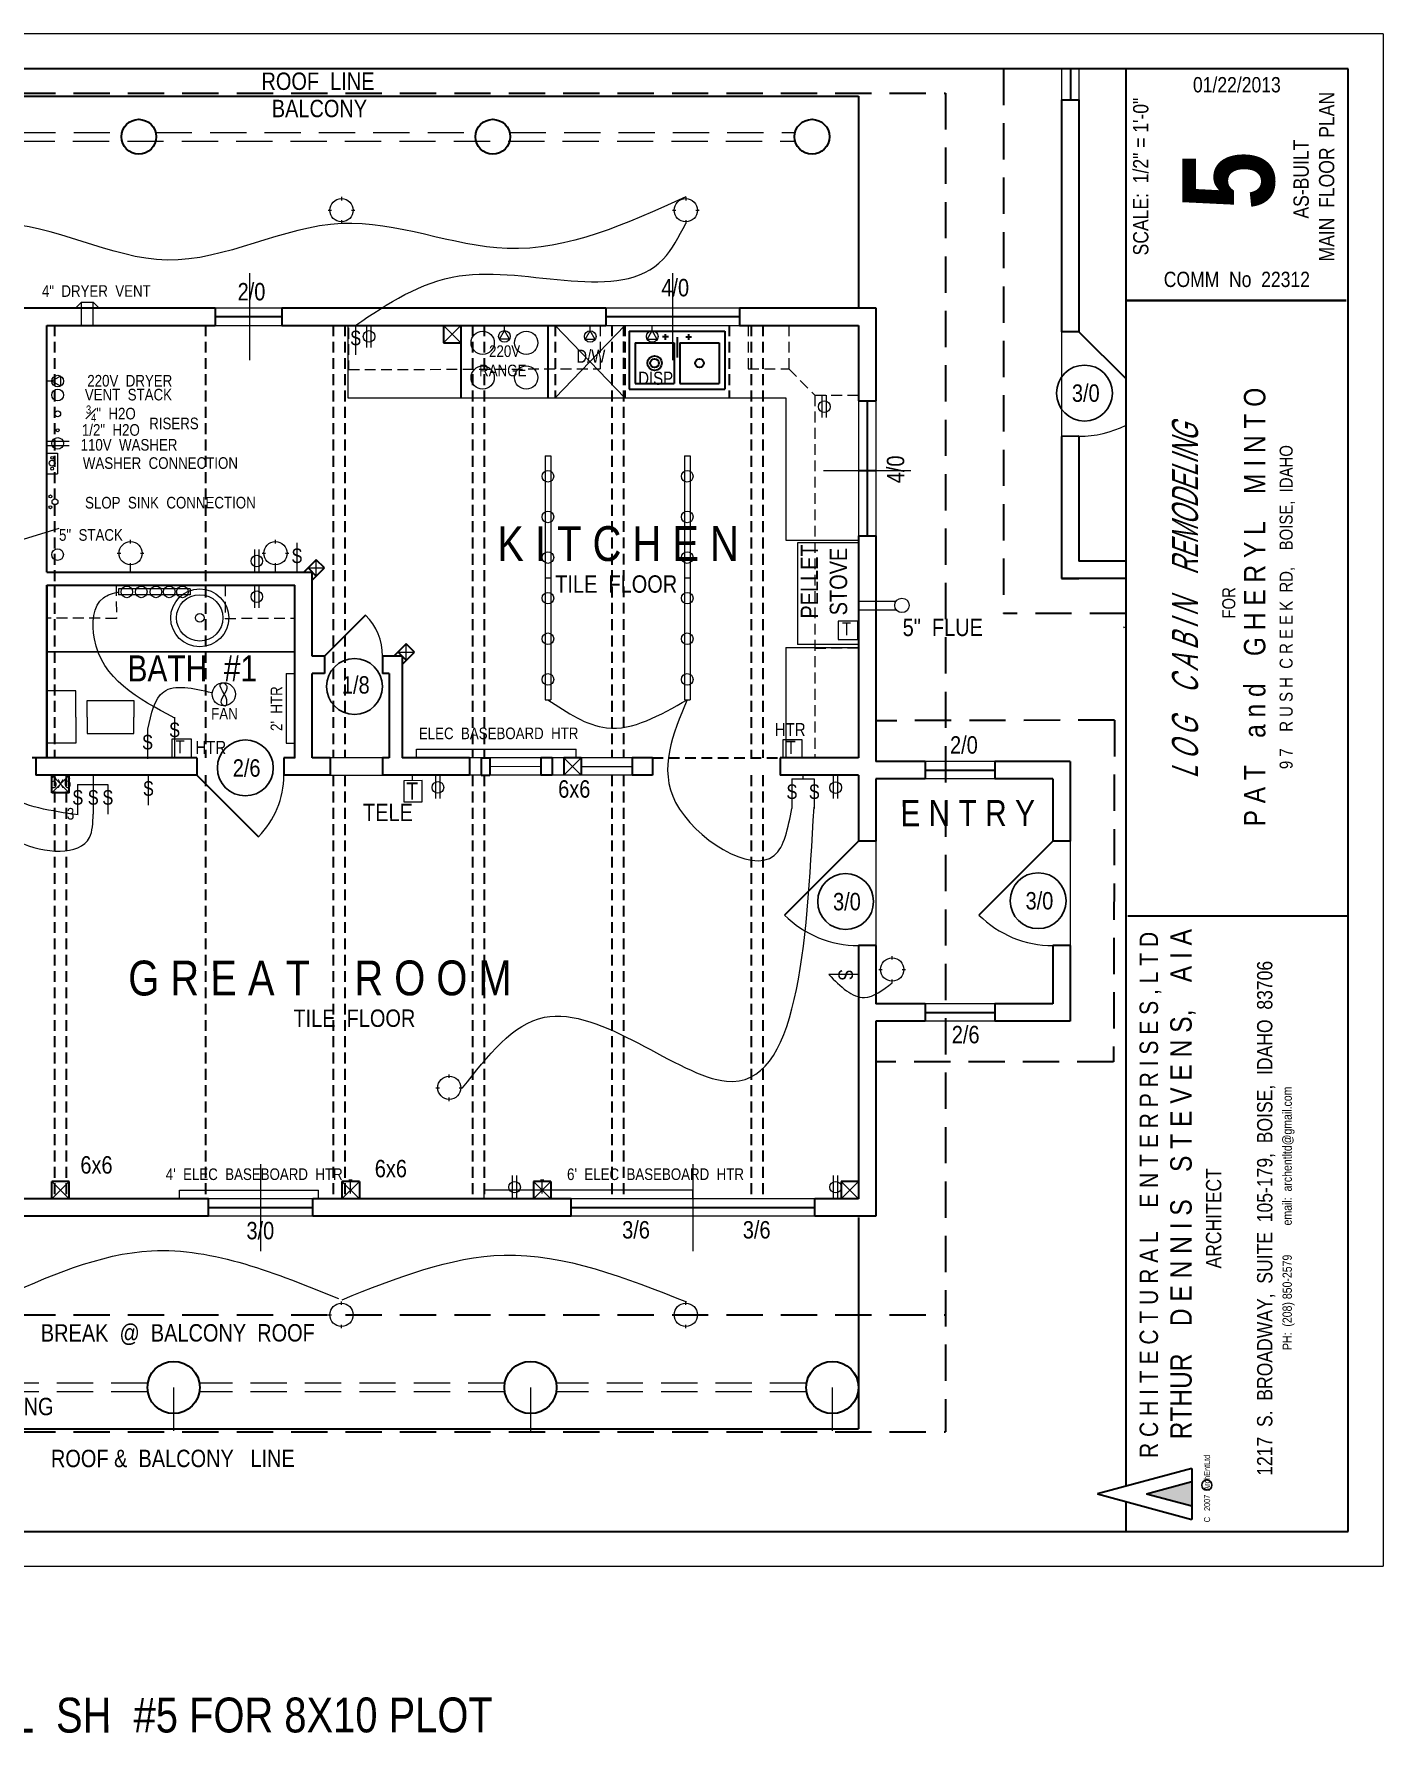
# Model space of a CAD drawing. Header units: inches. Extents: x 3176 to 7138, y 959 to 3158.
# Drawn here: x 3527 to 3992, y 2573 to 3158 of the extents above; entities that cross this region are included whole.
import ezdxf

# ---------------------------------------------------------------- set-up
doc = ezdxf.new("R2010")
doc.units = ezdxf.units.IN
doc.header["$MEASUREMENT"] = 0
doc.linetypes.add('DASHDOT2', pattern=[0.5, 0.25, -0.125, 0, -0.125])
doc.linetypes.add('HIDDEN', pattern=[0.375, 0.25, -0.125])
for name, color, linetype, lineweight in [('APPLIANCES', 7, 'Continuous', 20), ('CABINETS', 36, 'HIDDEN', 20), ('COUNTERTOPS', 7, 'Continuous', 20), ('DOORS', 7, 'Continuous', 30), ('ELEC', 6, 'Continuous', 30), ('ELEC SYMBOLS', 7, 'Continuous', 20), ('FLOOR BEAMS', 18, 'Continuous', 30), ('HVAC', 1, 'Continuous', 20), ('PLUMBING', 3, 'Continuous', 20), ('ROOF', 7, 'HIDDEN', 30), ('STAIRS', 7, 'Continuous', 20), ('WALL FRAMING', 7, 'Continuous', 30), ('WALLS', 7, 'Continuous', 30), ('WINDOWS', 5, 'Continuous', 30)]:
    doc.layers.add(name, color=color, linetype=linetype, lineweight=lineweight)
for name, color, linetype in [('SETBACK', 1, 'DASHDOT2'), ('TEXT', 7, 'Continuous'), ('TEXT80', 7, 'Continuous'), ('TITLE BLOCK', 7, 'Continuous'), ('TITLE_BLOCK', 250, 'Continuous')]:
    doc.layers.add(name, color=color, linetype=linetype)
doc.styles.add('ARCH ENT', font='technical.ttf', dxfattribs={"height": 2})
doc.styles.add('ARCHENT', font='technical.ttf', dxfattribs={"height": 6})
doc.styles.add('EXIST', font='romans.shx', dxfattribs={"width": 0.75, "oblique": 20, "height": 12})

msp = doc.modelspace()

# ---------------------------------------------------------------- hatches: boundary and pattern name
at = {"layer": 'TITLE_BLOCK', "linetype": 'Continuous', "ltscale": 0.5}
msp.add_hatch(color=1, dxfattribs=at).paths.add_polyline_path([(3926.38, 2659.53), (3910.8, 2655.3), (3926.38, 2651.07)])

# ---------------------------------------------------------------- linework, layer by layer
at = {"layer": 'APPLIANCES', "lineweight": 30, "ltscale": 15}
for p, q in [((3674.5, 3058), (3674.5, 3033)), ((3704.5, 3058), (3704.5, 3033))]:
    msp.add_line(p, q, dxfattribs=at)
at = {"layer": 'APPLIANCES', "ltscale": 15}
msp.add_line((3674.5, 3033), (3704.5, 3033), dxfattribs=at)
for centre in [(3682, 3052), (3697, 3052), (3682, 3040), (3697, 3040)]:
    msp.add_circle(centre, 4, dxfattribs=at)
at = {"layer": 'CABINETS', "ltscale": 15}
for p, q in [((3635.76, 3057.16), (3635.75, 3042.74)), ((3722.5, 3058), (3722.48, 3043)), ((3773.5, 3058), (3773.48, 3043)), ((3787.5, 3058), (3787.48, 3043)), ((3635.75, 3042.74), (3722.48, 3043.05)), ((3773.48, 3043), (3787.48, 3043.05)), ((3787.48, 3043), (3796.5, 3033.95)), ((3796.5, 3033.95), (3796.46, 2909)), ((3796.5, 3033.95), (3811.5, 3034)), ((3796.5, 2983.95), (3811.5, 2984)), ((3555.75, 2968.52), (3555.76, 2957.03)), ((3617.25, 2968.5), (3617.23, 2953.5)), ((3593.25, 2968.39), (3593.24, 2956.9)), ((3555.76, 2957.03), (3531.75, 2957.08)), ((3593.24, 2957.03), (3617.25, 2957.08)), ((3796.5, 2946.8), (3811.5, 2946.85))]:
    msp.add_line(p, q, dxfattribs=at)
at = {"layer": 'CABINETS', "lineweight": 30, "ltscale": 15}
for p, q in [((3707, 3058), (3707, 3033)), ((3731, 3058), (3731, 3033)), ((3767, 3058), (3767, 3033))]:
    msp.add_line(p, q, dxfattribs=at)
at = {"layer": 'COUNTERTOPS', "ltscale": 15}
for p, q in [((3635.5, 3058), (3635.5, 3033)), ((3635.5, 3033), (3674.5, 3033)), ((3704.5, 3033), (3786.5, 3033)), ((3786.5, 2984), (3811.5, 2984)), ((3786.5, 2947), (3811.5, 2947))]:
    msp.add_line(p, q, dxfattribs=at)
at = {"layer": 'COUNTERTOPS', "lineweight": 20, "ltscale": 15}
for p, q in [((3786.5, 3033), (3786.5, 2984)), ((3786.5, 2947), (3786.5, 2909))]:
    msp.add_line(p, q, dxfattribs=at)
at = {"layer": 'COUNTERTOPS', "color": 38, "lineweight": 30, "ltscale": 15}
msp.add_line((3531.75, 2945.63), (3617.25, 2945.5), dxfattribs=at)
at = {"layer": 'DOORS', "ltscale": 15}
for p, q in [((3887.5, 3055.75), (3903.72, 3039.53)), ((3641.64, 2958.14), (3627.5, 2944)), ((3811.5, 2880.25), (3786.04, 2854.79)), ((3878.5, 2880.25), (3853.04, 2854.79))]:
    msp.add_line(p, q, dxfattribs=at)
at = {"layer": 'DOORS', "linetype": 'Continuous', "lineweight": 30, "ltscale": 15}
msp.add_line((3583.5, 2903), (3604.71, 2881.79), dxfattribs=at)
at = {"layer": 'DOORS', "lineweight": 9, "ltscale": 15}
for centre, radius, start, end in [((3887.5, 3055.75), 35.99, 270, 296.78531), ((3811.5, 2880.25), 36, 225, 270), ((3878.5, 2880.25), 36, 225, 270)]:
    msp.add_arc(centre, radius, start, end, dxfattribs=at)
at = {"layer": 'DOORS', "linetype": 'Continuous', "lineweight": 5, "ltscale": 15}
msp.add_arc((3583.5, 2903), 30, 315, 0, dxfattribs=at)
at = {"layer": 'ELEC', "lineweight": 20, "ltscale": 15}
for p, q in [((3642.1, 3050.38), (3642.1, 3058.17)), ((3643.6, 3050.38), (3643.6, 3058.17)), ((3799, 3026.19), (3799, 3033.98)), ((3800.5, 3026.19), (3800.5, 3033.98)), ((3531.75, 3018.08), (3539.54, 3018.08)), ((3531.75, 3016.58), (3539.54, 3016.58)), ((3603.43, 2973), (3603.43, 2980.79)), ((3604.93, 2973), (3604.93, 2980.79)), ((3603.43, 2960.71), (3603.43, 2968.5)), ((3604.93, 2960.71), (3604.93, 2968.5)), ((3665.85, 2894.98), (3665.85, 2902.77)), ((3667.35, 2894.98), (3667.35, 2902.77)), ((3802.9, 2894.93), (3802.9, 2902.72)), ((3804.4, 2894.93), (3804.4, 2902.72)), ((3692.27, 2757.21), (3692.27, 2765.01)), ((3693.77, 2757.21), (3693.77, 2765.01)), ((3802.9, 2757.21), (3802.9, 2765.01)), ((3804.4, 2757.21), (3804.4, 2765.01))]:
    msp.add_line(p, q, dxfattribs=at)
for centre in [(3642.85, 3054.17), (3689.5, 3054.21), (3719.06, 3054.15), (3740.44, 3054.18), (3535.54, 3038.78), (3799.75, 3029.98), (3535.54, 3017.33), (3604.18, 2976.79), (3604.18, 2964.5), (3666.6, 2898.77), (3803.65, 2898.72), (3693.02, 2761.01), (3803.65, 2761.01)]:
    msp.add_circle(centre, 2, dxfattribs=at)
at = {"layer": 'ELEC SYMBOLS', "color": 6, "linetype": 'Continuous', "lineweight": 20, "ltscale": 150}
for p, q in [((3628.75, 3097.68), (3629.95, 3097.68)), ((3633.35, 3102.28), (3633.35, 3101.08)), ((3636.75, 3097.68), (3637.95, 3097.68)), ((3747.41, 3097.68), (3748.61, 3097.68)), ((3752.01, 3102.28), (3752.01, 3101.08)), ((3755.41, 3097.68), (3756.61, 3097.68)), ((3633.35, 3094.28), (3633.35, 3093.08)), ((3752.01, 3094.28), (3752.01, 3093.08)), ((3638.2, 3058.07), (3638.2, 3047.86)), ((3703.5, 3012.99), (3703.5, 2928.99)), ((3703.5, 3012.99), (3705.5, 3012.99)), ((3705.5, 3012.99), (3705.5, 2928.99)), ((3751.5, 3012.99), (3751.5, 2928.99)), ((3751.5, 3012.99), (3753.5, 3012.99)), ((3753.5, 3012.99), (3753.5, 2928.99)), ((3617.96, 2983), (3617.96, 2972.79)), ((3703.5, 2970.99), (3705.5, 2970.99)), ((3751.5, 2970.99), (3753.5, 2970.99)), ((3581.23, 2967.16), (3556.52, 2967.16)), ((3556.52, 2967.16), (3556.52, 2965.16)), ((3581.23, 2965.16), (3556.52, 2965.16)), ((3581.23, 2967.16), (3581.23, 2965.16)), ((3703.5, 2928.99), (3705.5, 2928.99)), ((3751.5, 2928.99), (3753.5, 2928.99)), ((3575.8, 2923.02), (3575.8, 2909.1)), ((3566.47, 2918.79), (3566.47, 2908.58)), ((3542.43, 2899.73), (3542.43, 2889.52)), ((3547.75, 2903), (3547.75, 2889.52)), ((3552.78, 2899.73), (3552.78, 2889.52)), ((3566.76, 2902.81), (3566.76, 2892.6)), ((3788.54, 2901.71), (3788.54, 2891.5)), ((3796.26, 2901.71), (3796.26, 2891.5)), ((3796.26, 2901.71), (3796.26, 2891.5)), ((3823.13, 2839.43), (3823.13, 2840.62)), ((3811.5, 2834.25), (3801.29, 2834.25)), ((3818.53, 2836.02), (3819.73, 2836.02)), ((3826.53, 2836.02), (3827.73, 2836.02)), ((3823.13, 2831.43), (3823.13, 2832.62)), ((3670.5, 2798.68), (3670.5, 2799.88)), ((3665.9, 2795.28), (3667.1, 2795.28)), ((3673.9, 2795.28), (3675.1, 2795.28)), ((3670.5, 2790.68), (3670.5, 2791.88)), ((3628.75, 2717.02), (3629.95, 2717.02)), ((3633.35, 2720.42), (3633.35, 2721.62)), ((3636.75, 2717.02), (3637.95, 2717.02)), ((3747.41, 2717.02), (3748.61, 2717.02)), ((3752.01, 2720.42), (3752.01, 2721.62)), ((3755.41, 2717.02), (3756.61, 2717.02)), ((3633.35, 2712.42), (3633.35, 2713.62)), ((3752.01, 2712.42), (3752.01, 2713.62))]:
    msp.add_line(p, q, dxfattribs=at)
at = {"layer": 'ELEC SYMBOLS', "color": 6, "linetype": 'Continuous', "lineweight": 9, "ltscale": 150}
for p, q in [((3689.5, 3056.21), (3689.5, 3058)), ((3719.06, 3056.15), (3719.06, 3057.94)), ((3740.44, 3056.18), (3740.44, 3057.98)), ((3687.77, 3053.21), (3689.5, 3056.21)), ((3691.23, 3053.21), (3687.77, 3053.21)), ((3691.23, 3053.21), (3689.5, 3056.21)), ((3717.32, 3053.15), (3719.06, 3056.15)), ((3720.79, 3053.15), (3717.32, 3053.15)), ((3720.79, 3053.15), (3719.06, 3056.15)), ((3738.71, 3053.18), (3740.44, 3056.18)), ((3742.17, 3053.18), (3738.71, 3053.18)), ((3742.17, 3053.18), (3740.44, 3056.18)), ((3533.54, 3038.78), (3531.75, 3038.78)), ((3536.54, 3040.51), (3533.54, 3038.78)), ((3536.54, 3037.05), (3533.54, 3038.78)), ((3536.54, 3040.51), (3536.54, 3037.05)), ((3560.68, 2982.88), (3560.68, 2984.08)), ((3610.6, 2982.88), (3610.6, 2984.08)), ((3556.08, 2979.48), (3557.28, 2979.48)), ((3560.68, 2973), (3560.68, 2976.08)), ((3564.08, 2979.48), (3565.28, 2979.48)), ((3606, 2979.48), (3607.2, 2979.48)), ((3610.6, 2973), (3610.6, 2976.08)), ((3614, 2979.48), (3615.2, 2979.48))]:
    msp.add_line(p, q, dxfattribs=at)
at = {"layer": 'ELEC SYMBOLS', "color": 6, "lineweight": 9, "ltscale": 25}
msp.add_line((3542.43, 2899.73), (3552.78, 2899.73), dxfattribs=at)
at = {"layer": 'ELEC SYMBOLS', "color": 6, "lineweight": 20, "ltscale": 15}
for centre in [(3633.35, 3097.68), (3752.01, 3097.68), (3560.68, 2979.48), (3610.6, 2979.48), (3592.77, 2930.87), (3823.13, 2836.02), (3670.5, 2795.28), (3633.35, 2717.02), (3752.01, 2717.02)]:
    msp.add_circle(centre, 4, dxfattribs=at)
at = {"layer": 'ELEC SYMBOLS', "color": 6, "linetype": 'Continuous', "lineweight": 20, "ltscale": 150}
for centre in [(3559.37, 2966.16), (3564.35, 2966.16), (3569.42, 2966.16), (3573.99, 2966.16), (3578.53, 2966.16)]:
    msp.add_circle(centre, 2, dxfattribs=at)
at = {"layer": 'ELEC SYMBOLS', "color": 6, "lineweight": 9, "ltscale": 25}
for points in [[(3752.01, 3102.28), (3690.42, 3084.47), (3633.35, 3093.08), (3573.28, 3080.49), (3514.69, 3093.08), (3453.15, 3078), (3396.03, 3093.08)], [(3514.17, 2929.5), (3506.72, 2900.27), (3522.06, 2880.06), (3546.51, 2881.49), (3547.75, 2889.52)], [(3514.34, 2722.25), (3567.9, 2739.09), (3632.31, 2722.62)], [(3633.55, 2722.25), (3689.36, 2737.59), (3752.27, 2721.5)]]:
    msp.add_spline(points, degree=3, dxfattribs=at)
at = {"layer": 'ELEC SYMBOLS', "color": 6, "linetype": 'Continuous', "lineweight": 9, "ltscale": 150}
for points in [[(3638.27, 3058.1), (3673.93, 3075.02), (3744.18, 3080.8), (3752.01, 3093.08)], [(3675.1, 2795.28), (3703.28, 2819.57), (3765.99, 2797.52), (3796.19, 2891.93)], [(3801.29, 2834.25), (3813.61, 2826.38), (3823.13, 2831.43)]]:
    msp.add_spline(points, degree=3, dxfattribs=at)
at = {"layer": 'ELEC SYMBOLS', "color": 6, "linetype": 'Continuous', "lineweight": 20, "ltscale": 150}
for points in [[(3542.66, 2889.29), (3517.19, 2896.43), (3499.23, 2921.35), (3497.24, 2948.27), (3514.17, 2964.94), (3501.47, 2975.23), (3514.45, 2984.95), (3503.44, 2997.95)], [(3575.68, 2922.77), (3548.18, 2949.98), (3551.28, 2964.13), (3556.67, 2966.15)], [(3566.61, 2918.82), (3572.07, 2931.76), (3588.65, 2931.44)], [(3592.68, 2934.87), (3591.93, 2934.64), (3593.89, 2927.86), (3593.42, 2926.92), (3592.13, 2927.46), (3593.83, 2933.63), (3593.01, 2934.64), (3592.68, 2934.87)], [(3704.5, 2928.99), (3724.68, 2919.3), (3752.5, 2928.99)], [(3752.5, 2928.99), (3748.5, 2893.62), (3782.43, 2875.3), (3788.54, 2891.5)]]:
    msp.add_spline(points, degree=3, dxfattribs=at)
at = {"layer": 'FLOOR BEAMS', "linetype": 'HIDDEN', "lineweight": 30, "ltscale": 15}
for p, q in [((3534.5, 3058), (3534.5, 2909)), ((3586.5, 3058), (3586.5, 2909)), ((3630.5, 3058), (3630.5, 2909)), ((3634.5, 3058), (3634.5, 2909)), ((3678.5, 3058), (3678.5, 2909)), ((3682.5, 3058), (3682.5, 2909)), ((3726.5, 3058), (3726.5, 2909)), ((3730.5, 3058.06), (3730.5, 2908.99)), ((3774.5, 3058), (3774.5, 2908.94)), ((3778.5, 3058), (3778.5, 2908.94)), ((3740.5, 2909), (3785.41, 2908.93)), ((3534.5, 2903), (3534.5, 2757)), ((3538.5, 2903), (3538.5, 2757)), ((3586.5, 2903), (3586.5, 2757)), ((3630.5, 2903), (3630.5, 2757)), ((3634.5, 2903), (3634.5, 2757)), ((3678.5, 2903), (3678.5, 2757)), ((3682.5, 2903), (3682.5, 2757)), ((3726.5, 2903), (3726.5, 2757)), ((3730.5, 2903), (3730.5, 2757)), ((3774.5, 2903), (3774.5, 2757)), ((3778.5, 2903), (3778.5, 2757))]:
    msp.add_line(p, q, dxfattribs=at)
at = {"layer": 'FLOOR BEAMS', "lineweight": 30, "ltscale": 15}
for p, q in [((3668.5, 3058), (3668.5, 3052)), ((3668.5, 3052), (3674.5, 3052))]:
    msp.add_line(p, q, dxfattribs=at)
at = {"layer": 'FLOOR BEAMS', "lineweight": 5, "ltscale": 15}
for p, q in [((3668.5, 3052), (3674.5, 3058)), ((3668.5, 3058), (3674.5, 3052))]:
    msp.add_line(p, q, dxfattribs=at)
at = {"layer": 'FLOOR BEAMS', "color": 7, "lineweight": 30, "ltscale": 15}
for p, q in [((3624.66, 2977.24), (3620.42, 2973)), ((3621.84, 2974.41), (3624.66, 2971.59)), ((3623.25, 2970.17), (3627.49, 2974.41)), ((3627.49, 2974.41), (3624.66, 2977.24)), ((3655.66, 2948.24), (3651.42, 2944)), ((3652.84, 2945.41), (3655.66, 2942.59)), ((3654.25, 2941.17), (3658.49, 2945.41)), ((3658.49, 2945.41), (3655.66, 2948.24))]:
    msp.add_line(p, q, dxfattribs=at)
at = {"layer": 'HVAC', "lineweight": 20, "ltscale": 15}
for p, q in [((3543.75, 3066), (3541.75, 3064)), ((3543.75, 3058), (3543.75, 3066)), ((3543.75, 3066), (3547.75, 3066)), ((3547.75, 3058), (3547.75, 3066)), ((3547.75, 3066), (3549.75, 3064)), ((3811.5, 2962.99), (3824.5, 2963)), ((3811.5, 2959.99), (3824.5, 2960)), ((3804.57, 2956.02), (3804.57, 2949.77)), ((3811.31, 2956.02), (3804.57, 2956.02)), ((3811.31, 2949.77), (3811.31, 2956.02)), ((3804.57, 2949.77), (3811.31, 2949.77)), ((3614.25, 2938), (3614.25, 2914)), ((3614.25, 2938), (3617.25, 2938)), ((3574.88, 2915.37), (3574.88, 2909.12)), ((3581.61, 2915.37), (3574.88, 2915.37)), ((3581.61, 2909.12), (3581.61, 2915.37)), ((3614.25, 2914), (3617.25, 2914)), ((3659.25, 2909), (3659.25, 2912)), ((3659.25, 2912), (3714.25, 2912)), ((3714.25, 2909), (3714.25, 2912)), ((3785.41, 2915.17), (3785.41, 2908.93)), ((3792.15, 2915.17), (3785.41, 2915.17)), ((3792.15, 2908.93), (3792.15, 2915.17)), ((3574.88, 2909.12), (3581.61, 2909.12)), ((3785.41, 2908.93), (3792.15, 2908.93)), ((3577.47, 2756.97), (3577.47, 2759.97)), ((3577.48, 2759.96), (3625.47, 2759.97)), ((3625.47, 2756.97), (3625.47, 2759.97)), ((3682.45, 2760.09), (3754.47, 2760.09)), ((3682.5, 2757.09), (3682.5, 2760.09)), ((3754.44, 2757.09), (3754.44, 2760.09))]:
    msp.add_line(p, q, dxfattribs=at)
at = {"layer": 'HVAC', "ltscale": 15}
for p, q in [((3811.5, 2983), (3790.5, 2983)), ((3790.5, 2983), (3790.5, 2948)), ((3811.5, 2948), (3790.5, 2948))]:
    msp.add_line(p, q, dxfattribs=at)
at = {"layer": 'HVAC', "lineweight": 20, "ltscale": 15}
msp.add_circle((3826.5, 2961.5), 2.5, dxfattribs=at)
at = {"layer": 'PLUMBING', "lineweight": 30, "ltscale": 15}
for p, q in [((3732.5, 3056), (3732.5, 3036)), ((3732.5, 3056), (3765.5, 3056)), ((3734.5, 3052), (3734.5, 3038)), ((3734.5, 3052), (3748, 3052)), ((3746, 3054), (3744, 3054)), ((3745, 3053), (3745, 3055)), ((3748, 3052), (3748, 3038)), ((3749, 3053.95), (3749, 3046.95)), ((3750, 3052), (3763.5, 3052)), ((3750, 3052), (3750, 3038)), ((3752, 3054), (3754, 3054)), ((3753, 3053), (3753, 3055)), ((3763.5, 3052), (3763.5, 3038)), ((3765.5, 3056), (3765.5, 3036)), ((3732.5, 3036), (3765.5, 3036)), ((3734.5, 3038), (3748, 3038)), ((3750, 3038), (3763.5, 3038))]:
    msp.add_line(p, q, dxfattribs=at)
at = {"layer": 'PLUMBING', "lineweight": 20, "ltscale": 15}
for p, q in [((3531.75, 3014), (3535.49, 3014)), ((3535.49, 3014), (3535.49, 3006.8)), ((3531.75, 3006.8), (3535.49, 3006.8))]:
    msp.add_line(p, q, dxfattribs=at)
at = {"layer": 'PLUMBING', "color": 3, "linetype": 'Continuous', "lineweight": 20, "ltscale": 15}
for p, q in [((3541.75, 2932), (3531.75, 2932)), ((3541.75, 2923), (3541.75, 2932)), ((3545.75, 2923), (3545.75, 2928.7)), ((3545.75, 2928.7), (3561.75, 2928.7)), ((3561.75, 2928.7), (3561.75, 2923)), ((3541.75, 2923), (3541.75, 2914)), ((3545.75, 2923), (3545.75, 2917.3)), ((3561.75, 2917.3), (3561.75, 2923)), ((3545.75, 2917.3), (3561.75, 2917.3)), ((3541.75, 2914), (3531.75, 2914))]:
    msp.add_line(p, q, dxfattribs=at)
at = {"layer": 'PLUMBING', "color": 7, "lineweight": 30, "ltscale": 15}
msp.add_circle((3741.25, 3045), 2.5, dxfattribs=at)
at = {"layer": 'PLUMBING', "lineweight": 30, "ltscale": 15}
for centre in [(3741.25, 3045), (3741.25, 3045), (3756.75, 3045)]:
    msp.add_circle(centre, 1.5, dxfattribs=at)
at = {"layer": 'PLUMBING', "color": 3, "lineweight": 20, "ltscale": 15}
for centre, radius in [((3535.54, 3034), 2), ((3535.54, 3027.51), 1), ((3535.54, 3021.85), 0.5), ((3533.63, 3010.5), 1), ((3533.63, 3012.34), 0.5), ((3533.63, 3008.61), 0.5), ((3533.05, 2999.05), 0.5), ((3534.62, 2997.22), 1), ((3533.05, 2995.32), 0.5), ((3535.52, 2979), 2)]:
    msp.add_circle(centre, radius, dxfattribs=at)
at = {"layer": 'PLUMBING', "color": 3, "linetype": 'Continuous', "lineweight": 20, "ltscale": 15}
for radius in [10, 8]:
    msp.add_circle((3584.5, 2957.19), radius, dxfattribs=at)
at = {"layer": 'PLUMBING', "color": 3, "linetype": 'Continuous', "lineweight": 5, "ltscale": 15}
msp.add_circle((3584.5, 2957.19), 1.5, dxfattribs=at)
at = {"layer": 'ROOF', "ltscale": 50}
for p, q in [((3861.5, 3146.41), (3861.5, 2958.75)), ((3903.72, 2958.75), (3861.5, 2958.75)), ((3899.43, 2804.25), (3817.5, 2804.25))]:
    msp.add_line(p, q, dxfattribs=at)
at = {"layer": 'ROOF', "linetype": 'HIDDEN', "ltscale": 50}
for p, q in [((3278.5, 3138), (3841.5, 3138)), ((3841.5, 3138), (3841.5, 2676.7)), ((3899.73, 2921.94), (3817.5, 2921.75)), ((3899.73, 2921.94), (3899.43, 2804.25)), ((3278.5, 2717), (3841.5, 2717)), ((3278.5, 2676.7), (3841.5, 2676.7))]:
    msp.add_line(p, q, dxfattribs=at)
at = {"layer": 'ROOF', "linetype": 'HIDDEN', "lineweight": 20, "ltscale": 50}
for p, q in [((3278.3, 3121.5), (3789.69, 3121.5)), ((3447.31, 3124.5), (3557.69, 3124.5)), ((3569.31, 3124.5), (3679.69, 3124.5)), ((3691.31, 3124.5), (3789.69, 3124.5))]:
    msp.add_line(p, q, dxfattribs=at)
at = {"layer": 'SETBACK'}
msp.add_line((3903.72, 2954.09), (3902.73, 2953.85), dxfattribs=at)
at = {"layer": 'STAIRS', "lineweight": 20, "ltscale": 15}
msp.add_line((3504.03, 2978.23), (3536.11, 2988.14), dxfattribs=at)
at = {"layer": 'STAIRS', "linetype": 'Continuous', "lineweight": 30, "ltscale": 15}
for p, q in [((3617.25, 2909), (3617.25, 2968.5)), ((3623.25, 2944), (3623.25, 2973)), ((3623.25, 2909), (3623.25, 2938))]:
    msp.add_line(p, q, dxfattribs=at)
at = {"layer": 'TEXT', "linetype": 'Continuous', "ltscale": 15}
for centre in [(3889.4, 3034.67), (3637.83, 2933.55), (3600.21, 2905.49), (3807.08, 2859.44), (3873.43, 2859.73)]:
    msp.add_circle(centre, 9.63, dxfattribs=at)
at = {"layer": 'TITLE BLOCK', "color": 7, "linetype": 'Continuous', "lineweight": 0, "ltscale": 0.5}
for p, q in [((3992.28, 3158.41), (3176.3, 3158.41)), ((3992.28, 3158.41), (3992.28, 2630.41)), ((3176.3, 2630.41), (3992.28, 2630.41))]:
    msp.add_line(p, q, dxfattribs=at)
at = {"layer": 'TITLE BLOCK', "color": 7, "linetype": 'Continuous', "lineweight": 30, "ltscale": 0.5}
for p, q in [((3980.28, 3146.41), (3200.3, 3146.41)), ((3903.72, 2657.97), (3903.72, 3146.41)), ((3980.28, 2642.41), (3980.28, 3146.41)), ((3904.31, 2854.48), (3980.28, 2854.48)), ((3926.38, 2664.12), (3893.9, 2655.3)), ((3926.38, 2664.12), (3926.38, 2646.48)), ((3926.38, 2664.09), (3926.38, 2646.45)), ((3926.38, 2659.5), (3910.8, 2655.27)), ((3926.38, 2659.5), (3910.8, 2655.27)), ((3903.72, 2642.41), (3903.72, 2652.63)), ((3926.38, 2651.04), (3910.8, 2655.27)), ((3926.38, 2651.04), (3910.8, 2655.27)), ((3200.3, 2642.41), (3980.28, 2642.41)), ((3903.72, 2642.41), (3980.28, 2642.41))]:
    msp.add_line(p, q, dxfattribs=at)
at = {"layer": 'TITLE BLOCK', "color": 7, "linetype": 'Continuous', "lineweight": 30, "ltscale": 0.0625}
msp.add_line((3893.9, 2655.3), (3926.38, 2646.48), dxfattribs=at)
at = {"layer": 'TITLE BLOCK', "color": 7, "linetype": 'Continuous', "lineweight": 30, "ltscale": 0.5, "const_width": 0.791}
msp.add_lwpolyline([(3903.72, 3066.55), (3979.69, 3066.55)], dxfattribs=at)
at = {"layer": 'TITLE BLOCK', "color": 7, "linetype": 'Continuous'}
msp.add_circle((3931.59, 2658.36), 1.75, dxfattribs=at)
at = {"layer": 'WALL FRAMING', "lineweight": 9, "ltscale": 15}
for p, q in [((3881.5, 3146.41), (3881.5, 3135.75)), ((3887.5, 3146.41), (3887.5, 3135.75)), ((3589.77, 3064), (3612.77, 3064)), ((3722.5, 3064), (3770.5, 3064)), ((3589.77, 3058), (3612.77, 3058)), ((3724.5, 3058), (3770.5, 3058)), ((3881.5, 3055.75), (3881.5, 3019.75)), ((3811.5, 3032), (3811.5, 2985.5)), ((3817.5, 3032), (3817.5, 2985.5)), ((3858.5, 2907.75), (3834.5, 2907.75)), ((3858.5, 2901.75), (3834.5, 2901.75)), ((3817.5, 2880.25), (3817.5, 2844.25)), ((3884.5, 2880.25), (3884.5, 2844.25)), ((3858.5, 2824.25), (3834.5, 2824.25)), ((3858.5, 2818.25), (3834.5, 2818.25)), ((3623.5, 2757), (3587.5, 2757)), ((3796.5, 2757), (3712.5, 2757)), ((3623.5, 2751), (3587.5, 2751)), ((3796.5, 2751), (3712.5, 2751))]:
    msp.add_line(p, q, dxfattribs=at)
at = {"layer": 'WALL FRAMING', "linetype": 'Continuous', "ltscale": 50}
for p, q in [((3269.45, 3137), (3811.5, 3137)), ((3811.5, 3137), (3811.5, 3064)), ((3811.5, 2750.62), (3811.5, 2677.7)), ((3273.95, 2677.7), (3811.5, 2677.7))]:
    msp.add_line(p, q, dxfattribs=at)
at = {"layer": 'WALL FRAMING', "ltscale": 15}
for p, q in [((3881.5, 3135.75), (3881.5, 3055.75)), ((3881.55, 3135.75), (3887.55, 3135.76)), ((3887.5, 3135.76), (3887.5, 3055.76)), ((3449.5, 3064), (3589.77, 3064)), ((3589.77, 3064), (3589.77, 3058)), ((3612.77, 3064), (3724.5, 3064)), ((3612.77, 3064), (3612.77, 3058)), ((3724.5, 3064), (3724.5, 3058)), ((3770.5, 3064), (3817.5, 3064)), ((3770.5, 3064), (3770.5, 3058)), ((3817.5, 3064), (3817.5, 3032)), ((3531.75, 3058), (3589.77, 3058)), ((3612.77, 3058), (3724.5, 3058)), ((3770.5, 3058), (3811.5, 3058)), ((3811.5, 3058), (3811.5, 3032)), ((3887.46, 3055.76), (3881.46, 3055.75)), ((3811.5, 3032), (3817.5, 3032)), ((3887.5, 3019.76), (3881.5, 3019.75)), ((3881.5, 3019.75), (3881.5, 2970.75)), ((3887.5, 3019.76), (3887.5, 2976.75)), ((3811.5, 3008), (3817.5, 3008)), ((3811.5, 2985.5), (3811.5, 2909)), ((3811.5, 2985.5), (3817.5, 2985.5)), ((3817.5, 2985.5), (3817.5, 2907.75)), ((3903.72, 2976.75), (3887.5, 2976.75)), ((3531.75, 2968.5), (3531.75, 2909)), ((3903.72, 2970.75), (3881.5, 2970.75)), ((3881.5, 2970.75), (3887.5, 2970.75)), ((3627.5, 2944), (3623.25, 2944)), ((3627.5, 2944), (3627.5, 2938)), ((3654.25, 2944), (3647.5, 2944)), ((3647.5, 2944), (3647.5, 2938)), ((3627.5, 2938), (3623.25, 2938)), ((3649.75, 2938), (3647.5, 2938)), ((3583.5, 2909), (3526.75, 2909)), ((3528, 2909), (3528, 2903)), ((3583.5, 2909), (3583.5, 2903)), ((3613.5, 2909), (3613.5, 2903)), ((3629.5, 2909), (3623.25, 2909)), ((3629.5, 2909), (3629.5, 2903)), ((3649.75, 2909), (3647.5, 2909)), ((3647.5, 2909), (3647.5, 2903)), ((3677.5, 2909), (3654.25, 2909)), ((3677.5, 2909), (3677.5, 2903)), ((3681.5, 2909), (3681.5, 2903)), ((3681.5, 2909), (3684.5, 2909)), ((3684.5, 2909), (3684.5, 2903)), ((3706, 2909), (3702, 2909)), ((3702, 2909), (3702, 2903)), ((3706, 2909), (3706, 2903)), ((3710, 2909), (3710, 2903)), ((3716, 2909), (3710, 2909)), ((3716, 2909), (3716, 2903)), ((3740.5, 2909), (3733.5, 2909)), ((3733.5, 2909), (3733.5, 2903)), ((3740.5, 2909), (3740.5, 2903)), ((3811.5, 2909), (3784.5, 2909)), ((3784.5, 2909), (3784.5, 2903)), ((3834.5, 2907.75), (3817.5, 2907.75)), ((3834.5, 2907.75), (3834.5, 2901.75)), ((3884.5, 2907.75), (3858.5, 2907.75)), ((3858.5, 2907.75), (3858.5, 2901.75)), ((3884.5, 2907.75), (3884.5, 2880.25)), ((3533, 2903), (3528, 2903)), ((3583.5, 2903), (3532.84, 2902.96)), ((3539.5, 2902.96), (3533.5, 2902.96)), ((3533.5, 2896.96), (3533.5, 2902.96)), ((3539.5, 2896.96), (3539.5, 2902.96)), ((3629.5, 2903), (3613.5, 2903)), ((3677.5, 2903), (3647.5, 2903)), ((3681.5, 2903), (3684.5, 2903)), ((3706, 2903), (3702, 2903)), ((3740.5, 2903), (3733.5, 2903)), ((3811.5, 2903), (3784.5, 2903)), ((3811.5, 2903), (3811.5, 2880.25)), ((3834.5, 2901.75), (3817.5, 2901.75)), ((3817.5, 2901.75), (3817.5, 2880.25)), ((3878.5, 2901.75), (3858.5, 2901.75)), ((3878.5, 2901.75), (3878.5, 2880.25)), ((3539.5, 2896.96), (3533.5, 2896.96)), ((3817.5, 2880.25), (3811.5, 2880.25)), ((3884.5, 2880.25), (3878.5, 2880.25)), ((3811.5, 2844.25), (3811.5, 2824.25)), ((3817.5, 2844.25), (3811.5, 2844.25)), ((3817.5, 2844.25), (3817.5, 2824.25)), ((3878.5, 2844.25), (3878.5, 2824.25)), ((3884.5, 2844.25), (3878.5, 2844.25)), ((3884.5, 2844.25), (3884.5, 2818.25)), ((3811.5, 2824.25), (3811.5, 2757)), ((3834.5, 2824.25), (3817.5, 2824.25)), ((3834.5, 2824.25), (3834.5, 2818.25)), ((3878.5, 2824.25), (3858.5, 2824.25)), ((3858.5, 2824.25), (3858.5, 2818.25)), ((3817.5, 2818.25), (3817.5, 2751)), ((3834.5, 2818.25), (3817.5, 2818.25)), ((3884.5, 2818.25), (3858.5, 2818.25)), ((3533.5, 2757), (3533.5, 2763)), ((3539.5, 2763), (3533.5, 2763)), ((3539.5, 2757), (3539.5, 2763)), ((3639.5, 2763), (3633.5, 2763)), ((3633.5, 2763), (3633.5, 2757)), ((3639.5, 2763), (3639.5, 2757)), ((3705.5, 2763), (3699.5, 2763)), ((3699.5, 2763), (3699.5, 2757)), ((3705.5, 2763), (3705.5, 2757)), ((3811.5, 2763), (3805.5, 2763)), ((3805.5, 2763), (3805.5, 2757)), ((3811.5, 2763), (3811.5, 2757)), ((3587.5, 2757), (3456.5, 2757)), ((3539.5, 2757), (3533.5, 2757)), ((3587.5, 2751), (3587.5, 2757)), ((3712.5, 2757), (3623.5, 2757)), ((3623.5, 2751), (3623.5, 2757)), ((3639.5, 2757), (3633.5, 2757)), ((3705.5, 2757), (3699.5, 2757)), ((3712.5, 2751), (3712.5, 2757)), ((3811.5, 2757), (3796.5, 2757)), ((3796.5, 2751), (3796.5, 2757)), ((3811.5, 2757), (3805.5, 2757)), ((3587.5, 2751), (3456.5, 2751)), ((3712.5, 2751), (3623.5, 2751)), ((3817.5, 2751), (3796.5, 2751))]:
    msp.add_line(p, q, dxfattribs=at)
at = {"layer": 'WALL FRAMING', "color": 7, "linetype": 'Continuous', "lineweight": 9, "ltscale": 150}
for p, q in [((3707, 3033), (3731, 3058)), ((3707, 3058), (3731, 3033)), ((3661.17, 2901.11), (3654.86, 2901.07)), ((3654.86, 2901.07), (3654.86, 2893.84)), ((3657.87, 2901.08), (3657.8, 2903.1)), ((3661.17, 2893.84), (3661.17, 2901.11)), ((3654.86, 2893.84), (3661.17, 2893.84)), ((3635.89, 2763.58), (3636.48, 2763.58)), ((3636.48, 2758.89), (3636.48, 2763.58)), ((3636.48, 2763.58), (3637.07, 2763.58)), ((3701.89, 2763.58), (3702.48, 2763.58)), ((3702.48, 2758.89), (3702.48, 2763.58)), ((3702.48, 2763.58), (3703.07, 2763.58))]:
    msp.add_line(p, q, dxfattribs=at)
at = {"layer": 'WALL FRAMING', "lineweight": 30, "ltscale": 15}
for p, q in [((3531.75, 2973), (3623.25, 2973)), ((3531.75, 2968.5), (3617.25, 2968.5))]:
    msp.add_line(p, q, dxfattribs=at)
at = {"layer": 'WALL FRAMING', "lineweight": 5, "ltscale": 15}
for p, q in [((3681.5, 2909), (3677.5, 2909)), ((3702, 2909), (3684.5, 2909)), ((3710, 2909), (3706, 2909)), ((3716, 2909), (3710, 2903)), ((3710, 2909), (3716, 2903)), ((3733.5, 2909), (3716, 2909)), ((3681.5, 2903), (3677.5, 2903)), ((3702, 2903), (3684.5, 2903)), ((3710, 2903), (3706, 2903)), ((3733.5, 2903), (3710, 2903))]:
    msp.add_line(p, q, dxfattribs=at)
at = {"layer": 'WALL FRAMING', "color": 6, "linetype": 'Continuous', "lineweight": 9, "ltscale": 150}
for p, q in [((3788.54, 2901.71), (3796.26, 2901.71)), ((3792.4, 2901.71), (3792.4, 2903.14))]:
    msp.add_line(p, q, dxfattribs=at)
at = {"layer": 'WALL FRAMING', "linetype": 'HIDDEN', "lineweight": 20, "ltscale": 50}
for p, q in [((3566.5, 2693.5), (3466.5, 2693.5)), ((3689.5, 2693.5), (3584.5, 2693.5)), ((3793.5, 2693.5), (3707.5, 2693.5)), ((3566.5, 2690.5), (3466.5, 2690.5)), ((3689.5, 2690.5), (3584.5, 2690.5)), ((3793.5, 2690.5), (3707.5, 2690.5))]:
    msp.add_line(p, q, dxfattribs=at)
at = {"layer": 'WALL FRAMING', "color": 1, "lineweight": 9, "ltscale": 15}
for p, q in [((3575.5, 2692), (3575.5, 2677)), ((3698.5, 2692), (3698.5, 2677)), ((3802.5, 2692), (3802.5, 2677))]:
    msp.add_line(p, q, dxfattribs=at)
at = {"layer": 'WALL FRAMING', "ltscale": 15}
for centre, radius in [((3563.5, 3123), 6), ((3563.5, 3123), 6), ((3685.5, 3123), 6), ((3795.5, 3123), 6), ((3575.5, 2692), 9), ((3698.5, 2692), 9), ((3802.5, 2692), 9)]:
    msp.add_circle(centre, radius, dxfattribs=at)
at = {"layer": 'WALL FRAMING', "color": 7, "linetype": 'Continuous', "lineweight": 20, "ltscale": 150}
for centre in [(3704.5, 3005.99), (3752.5, 3005.99), (3704.5, 2991.99), (3752.5, 2991.99), (3704.5, 2977.99), (3752.5, 2977.99), (3704.5, 2963.99), (3752.5, 2963.99), (3704.5, 2949.99), (3752.5, 2949.99), (3704.5, 2935.99), (3752.5, 2935.99)]:
    msp.add_circle(centre, 2, dxfattribs=at)
at = {"layer": 'WALL FRAMING', "lineweight": 5, "ltscale": 15}
msp.add_arc((3627.5, 2944), 20, 0, 45, dxfattribs=at)
at = {"layer": 'WALLS', "lineweight": 9, "ltscale": 15}
for p, q in [((3601.77, 3046), (3601.77, 3076)), ((3747.5, 3046), (3747.5, 3076)), ((3799.5, 3008), (3811.5, 3008)), ((3817.5, 3008), (3829.5, 3008)), ((3613.5, 2903), (3625.36, 2903)), ((3605.5, 2739), (3605.5, 2769)), ((3754.5, 2739), (3754.5, 2769))]:
    msp.add_line(p, q, dxfattribs=at)
at = {"layer": 'WALLS', "ltscale": 20}
for p, q in [((3531.75, 2973), (3531.75, 3058)), ((3531.75, 2909), (3531.75, 2968.5))]:
    msp.add_line(p, q, dxfattribs=at)
at = {"layer": 'WALLS', "linetype": 'Continuous', "lineweight": 9, "ltscale": 15}
for p, q in [((3621.84, 2974.41), (3627.49, 2974.41)), ((3624.66, 2971.59), (3624.66, 2977.24)), ((3652.84, 2945.41), (3658.49, 2945.41)), ((3655.66, 2942.59), (3655.66, 2948.24)), ((3533.5, 2902.96), (3539.5, 2896.96)), ((3533.5, 2896.96), (3539.5, 2902.96)), ((3533.5, 2763), (3539.5, 2757)), ((3533.5, 2757), (3539.5, 2763)), ((3633.5, 2757), (3639.5, 2763)), ((3639.5, 2757), (3633.5, 2763)), ((3699.5, 2757), (3705.5, 2763)), ((3705.5, 2757), (3699.5, 2763)), ((3805.5, 2757), (3811.5, 2763)), ((3811.5, 2757), (3805.5, 2763))]:
    msp.add_line(p, q, dxfattribs=at)
at = {"layer": 'WALLS', "linetype": 'Continuous', "lineweight": 30, "ltscale": 15}
for p, q in [((3654.25, 2944), (3654.25, 2909)), ((3649.75, 2938), (3649.75, 2909))]:
    msp.add_line(p, q, dxfattribs=at)
at = {"layer": 'WALLS', "ltscale": 15}
msp.add_line((3617.38, 2909), (3613.5, 2909), dxfattribs=at)
at = {"layer": 'WALLS', "lineweight": 5, "ltscale": 15}
for p, q in [((3647.5, 2909), (3629.5, 2909)), ((3629.5, 2903), (3647.5, 2903))]:
    msp.add_line(p, q, dxfattribs=at)
at = {"layer": 'WINDOWS', "ltscale": 15}
for p, q in [((3884.54, 3146.41), (3884.55, 3135.75)), ((3589.77, 3061), (3612.77, 3061)), ((3724.5, 3061), (3770.5, 3061)), ((3814.5, 3032), (3814.5, 2985.5)), ((3834.5, 2904.75), (3858.5, 2904.75)), ((3834.5, 2821.25), (3858.5, 2821.25)), ((3587.5, 2754), (3623.5, 2754)), ((3712.5, 2754), (3754.5, 2754)), ((3754.5, 2754), (3796.5, 2754))]:
    msp.add_line(p, q, dxfattribs=at)
at = {"layer": 'WINDOWS', "lineweight": 9, "ltscale": 15}
for p, q in [((3684.5, 2906.02), (3702, 2906.05)), ((3716, 2906), (3733.5, 2906))]:
    msp.add_line(p, q, dxfattribs=at)

# ---------------------------------------------------------------- texts
at = {"layer": 'TEXT80', "attachment_point": 5, "style": 'ARCHENT'}
for s, insert, char_height, width, rotation in [('{\\C7;ROOF  LINE}', (3625.25, 3142.09), 6, 360.0625, 0.03277), ('{\\C7;BALCONY}', (3625.75, 3132.69), 6, 360.0625, 0.03277), ('{\\C7;4/0}', (3748.36, 3070.95), 6, 360.0625, 0.03277), ('{\\C7;4"  DRYER  VENT}', (3548.86, 3069.83), 4, 360.0625, 0.03277), ('{\\C7;2/0}', (3602.34, 3069.56), 6, 360.0625, 0.03277), ('{\\C7;D/W}', (3719.29, 3047.33), 4.5, 270.0469, 0.03277), ('{\\C7;DISP}', (3741.63, 3039.75), 4.5, 270.0469, 0.03277), ('{\\C7; VENT  STACK}', (3559.29, 3034.1), 4, 360.0625, 0.03277), ('{\\C7;3/0}', (3889.85, 3034.61), 6, 360.0625, 0.03277), ('\\A1;{\\C7; \\H0.7x;\\S3#4;\\H1.4286x;"  H2O}', (3553.23, 3027.59), 4, 360.0625, 0.03277), ('\\A1;{\\C7; 1/2"  H2O}', (3553.23, 3021.93), 4, 360.0625, 0.03277), ('{\\C7; RISERS}', (3574.97, 3024.17), 4, 360.0625, 0.03277), ('\\A1;{\\C7; WASHER  CONNECTION}', (3570.31, 3010.52), 4, 360.0625, 0.03277), ('{\\C7;4/0}', (3824.33, 3008.37), 6, 360.0625, 90.03277), ('{\\C7; SLOP  SINK  CONNECTION}', (3573.75, 2996.87), 4, 360.0625, 0.03277), ('{\\C7;5"  STACK}', (3547, 2985.75), 4, 360.0625, 0.03277), ('{\\C7;K I T C H E N}', (3728.65, 2982.71), 12, 360.0625, 0.03277), ('{\\C7;PELLET\\PSTOVE}', (3799.64, 2969.73), 6, 360.0625, 90.03277), ('{\\C7;TILE  FLOOR}', (3728.02, 2968.81), 6, 360.0625, 0.03277), ('{\\C7;5"  FLUE}', (3840.56, 2953.88), 6, 360.0625, 0.03277), ('{\\C7;T}', (3807.42, 2953.44), 4.5, 270.0469, 0.03277), ('{\\C7;BATH  #1}', (3581.95, 2939.79), 9, 360.0625, 0.03277), ('{\\C7;1/8}', (3638.28, 2934.06), 6, 360.0625, 0.03277), ('{\\C7;FAN}', (3593.01, 2924.18), 4, 360.0625, 0.03277), ('{\\C7; ELEC  BASEBOARD  HTR}', (3686.87, 2917.37), 4, 360.0625, 0.03277), ('{\\C7;HTR}', (3787.99, 2918.7), 4.5, 270.0469, 0.03277), ('{\\C7;2/0}', (3847.85, 2913.37), 6, 360.0625, 0.03277), ('{\\C7;T}', (3577.73, 2912.79), 4.5, 270.0469, 0.03277), ('{\\C7;HTR}', (3588.3, 2912.54), 4.5, 270.0469, 0.03277), ('{\\C7;T}', (3788.26, 2912.59), 4.5, 270.0469, 0.03277), ('{\\C7;2/6}', (3600.66, 2905.42), 6, 360.0625, 0.03277), ('{\\C7;6x6}', (3536.54, 2900.49), 4, 360.0625, 0.03277), ('{\\C7;T}', (3657.71, 2897.51), 6, 360.0625, 0.03277), ('{\\C7;6x6}', (3713.57, 2898.19), 6, 360.0625, 0.03277), ('{\\C7;TELE}', (3649.37, 2890.15), 6, 360.0625, 0.03277), ('{\\C7;E N T R Y}', (3849.15, 2889.93), 9, 360.0625, 0.03277), ('{\\C7;3/0}', (3807.53, 2859.38), 6, 360.0625, 0.03277), ('{\\C7;3/0}', (3873.88, 2859.67), 6, 360.0625, 0.03277), ('{\\C7;G R E A T    R O O M}', (3625.93, 2833.03), 12, 360.0625, 0.03277), ('{\\C7;TILE  FLOOR}', (3637.78, 2819.2), 6, 360.0625, 0.03277), ('{\\C7;2/6}', (3848.45, 2813.55), 6, 360.0625, 0.03277), ('{\\C7;6x6}', (3548.91, 2768.65), 6, 360.0625, 0.03277), ('{\\C7;6x6}', (3650.36, 2767.38), 6, 360.0625, 0.03277), ('{\\C7;3/0}', (3605.38, 2746.01), 6, 360.0625, 0.03277), ('{\\C7;3/6}', (3734.85, 2746.29), 6, 360.0625, 0.03277), ('{\\C7;3/6}', (3776.43, 2746.29), 6, 360.0625, 0.03277), ('{\\C7;BREAK  @  BALCONY  ROOF}', (3576.95, 2710.21), 6, 360.0625, 0.03277), ('{\\C7;RAILING}', (3520.36, 2685.38), 6, 360.0625, 0.03277), ('{\\C7; ROOF &  BALCONY   LINE}', (3574.27, 2667.5), 6, 360.0625, 0.03277), ('{\\C7;FINAL  SH  #5 FOR 8X10 PLOT}', (3586.93, 2579.03), 12, 360.0625, 0.03277)]:
    msp.add_mtext(s, dxfattribs=dict(at, insert=insert, char_height=char_height, width=width, rotation=rotation))
at = {"layer": 'TEXT80', "color": 6, "width": 360.0625, "attachment_point": 5, "style": 'ARCHENT'}
for s, insert, char_height, rotation in [('{\\C7; }S', (3637.45, 3053.63), 5, 0.03277), ('{\\C7; 220V\\PRANGE}', (3688.93, 3045.75), 4, 0.03277), ('{\\C7; 220V  DRYER}', (3559.75, 3038.88), 4, 0.03277), ('{\\C7; 110V  WASHER}', (3559.48, 3016.8), 4, 0.03277), ('{\\C7; }S', (3617.22, 2978.56), 5, 0.03277), ('{\\C7; }S', (3565.73, 2914.35), 5, 0.03277), ('{\\C7; }S', (3575.05, 2918.58), 5, 0.03277), ('{\\C7; }S', (3566.01, 2898.37), 5, 0.03277), ('{\\C7; }S', (3787.8, 2897.27), 5, 0.03277), ('{\\C7; }S', (3795.51, 2897.27), 5, 0.03277), ('{\\C7; }S', (3541.68, 2895.29), 5, 0.03277), ('{\\C7; }S', (3547, 2895.29), 5, 0.03277), ('{\\C7; }S', (3552.03, 2895.29), 5, 0.03277), ('3', (3540, 2889.66), 4, 0.03277), ('{\\C7; }S', (3807.06, 2835), 5, 270.03277)]:
    msp.add_mtext(s, dxfattribs=dict(at, insert=insert, char_height=char_height, rotation=rotation))
at = {"layer": 'TEXT80', "color": 1, "char_height": 4, "width": 360.0625, "attachment_point": 5, "style": 'ARCHENT'}
for s, insert, rotation in [("{\\C7;2'  HTR}", (3610.93, 2925.92), 90.03277), ("{\\C7;4'  ELEC  BASEBOARD  HTR}", (3603.27, 2765.46), 0.03277), ("{\\C7;6'  ELEC  BASEBOARD  HTR}", (3741.56, 2765.46), 0.03277)]:
    msp.add_mtext(s, dxfattribs=dict(at, insert=insert, rotation=rotation))
at = {"layer": 'TITLE BLOCK', "color": 7, "linetype": 'Continuous', "lineweight": 30, "ltscale": 0.5, "char_height": 5.2755, "attachment_point": 5, "style": 'ARCH ENT'}
for s, insert in [('\\A1;01/22/2013', (3941.91, 3140.89)), ('COMM  No  22312', (3941.91, 3073.81))]:
    msp.add_mtext(s, dxfattribs=dict(at, insert=insert))
at = {"layer": 'TITLE BLOCK', "color": 7, "linetype": 'Continuous', "lineweight": 30, "ltscale": 0.5, "rotation": 90, "style": 'ARCH ENT'}
for s, insert, char_height, attachment_point in [('SCALE:  1/2" = 1\'-0"', (3908.82, 3109.27), 5.2755, 5), ('AS-BUILT\\P MAIN  FLOOR  PLAN', (3968.49, 3108.39), 5.2755, 5), ('{\\fTechnical|b1|i0|c0|p34;5}', (3923.13, 3107.83), 31.6532, 2), ('\\P{\\H0.3769x;  FOR\\P\\H1.644x;P A T    a n d    G H E R Y L    M I N T O\\P\\H0.6083x;9 7    R U S H  C R E E K  RD,    BOISE,  IDAHO}', (3939.51, 2960.92), 11.9011, 5), ('        R C H I T E C T U R A L    E N T E R P R I S E S , L T D\\P{\\H1.167x;          RTHUR    D E N N I S    S T E V E N S,    A I A\\P\\H0.7145x;ARCHITECT\\P\\P1217  S.  BROADWAY,  SUITE  105-179,  BOISE,  IDAHO  83706\\P\\H0.5999x;PH:  (208) 850-2579          email:  archentltd@gmail.com}', (3908.4, 2750.28), 6.3306, 2)]:
    msp.add_mtext(s, dxfattribs=dict(at, insert=insert, char_height=char_height, attachment_point=attachment_point))
at = {"layer": 'TITLE BLOCK', "color": 7, "linetype": 'Continuous', "lineweight": 9, "ltscale": 50, "insert": (3919.54, 2962.88), "char_height": 9, "width": 201.5, "attachment_point": 2, "rotation": 90, "style": 'EXIST'}
msp.add_mtext('{\\fTechnical|b0|i0|c0|p34;L O G    C A B I N    REMODELING}', dxfattribs=at)
at = {"layer": 'TITLE BLOCK', "color": 7, "linetype": 'HIDDEN', "insert": (3930.59, 2645.56), "char_height": 2.0983, "width": 29.5, "attachment_point": 1, "rotation": 90, "style": 'ARCHENT'}
msp.add_mtext('C   2007  ArchEntLtd', dxfattribs=at)

doc.saveas('drawing.dxf')
